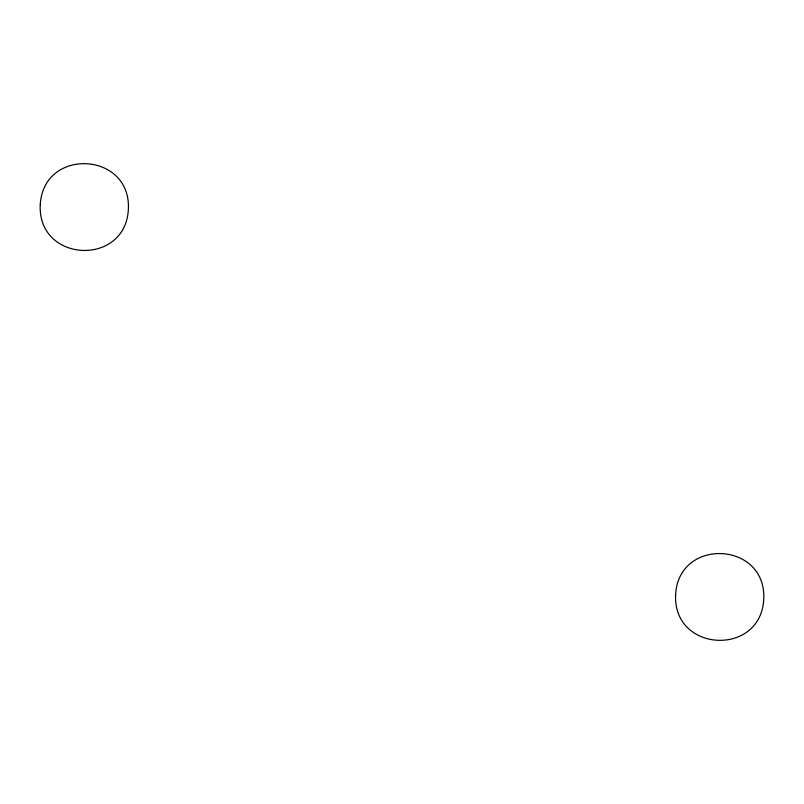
<?xml version="1.0" encoding="UTF-8"?>
<svg xmlns="http://www.w3.org/2000/svg" width="804" height="804" viewBox="0 0 804 804"><rect width="100%" height="100%" fill="white"/><g stroke="black" fill="none" stroke-linecap="round" stroke-linejoin="round"><path stroke-width="1.21" d="M40.25 204.889C37.456 262.667 125.494 266.988 128.379 209.221C131.173 151.453 43.135 147.122 40.25 204.889M675.621 594.779C672.827 652.546 760.865 656.878 763.75 599.111C766.544 541.333 678.506 537.012 675.621 594.779"/></g></svg>
